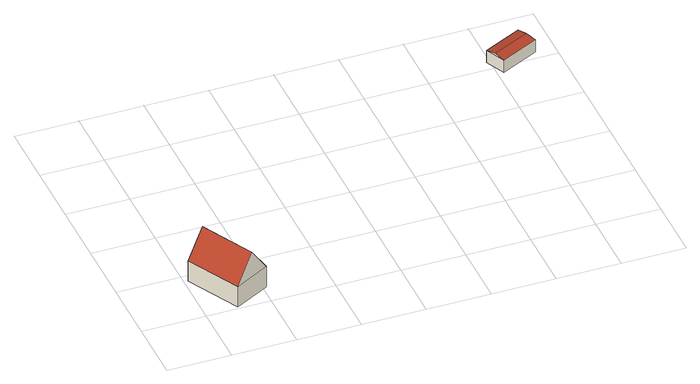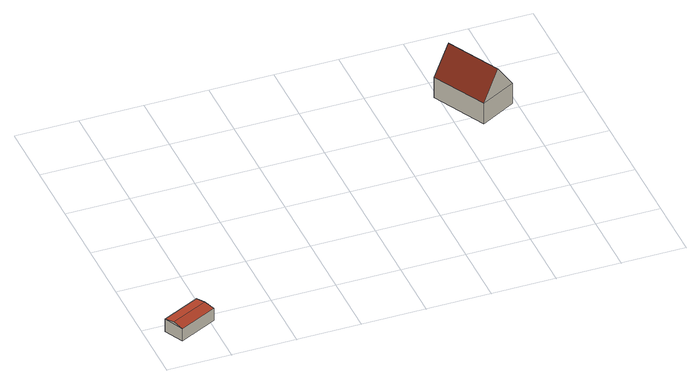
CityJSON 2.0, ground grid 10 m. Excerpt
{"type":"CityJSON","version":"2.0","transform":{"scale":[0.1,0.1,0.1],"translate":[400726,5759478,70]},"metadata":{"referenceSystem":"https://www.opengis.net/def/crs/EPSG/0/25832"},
"CityObjects":{
"building1":{"type":"Building","attributes":{"Gemeindeschluessel":"05515000","Geometrietyp2DReferenz":"3000","function":"31001_1000","roofType":"3100","measuredHeight":7.99},"address":[{"country":"Germany","locality":"Münster","thoroughfareNumber":"261","thoroughfareName":"Rüschhausweg"}],"geometry":[{"type":"Solid","lod":"2","boundaries":[[[[0,1,2,3]],[[4,5,1,0]],[[6,7,5,4]],[[3,2,7,6]],[[0,8,4]],[[6,9,3]],[[3,9,8,0]],[[4,8,9,6]],[[1,5,7,2]]]],"semantics":{"surfaces":[{"type":"WallSurface"},{"type":"RoofSurface"},{"type":"GroundSurface"}],"values":[[0,0,0,0,0,0,1,1,2]]}}]},
"building2":{"type":"Building","attributes":{"Gemeindeschluessel":"05515000","Geometrietyp2DReferenz":"3000","function":"31001_2460","roofType":"3100","measuredHeight":2.54},"geometry":[{"type":"Solid","lod":"2","boundaries":[[[[10,11,12,13]],[[14,15,11,10]],[[16,17,15,14]],[[13,12,17,16]],[[10,18,14]],[[16,19,13]],[[13,19,18,10]],[[14,18,19,16]],[[11,15,17,12]]]],"semantics":{"surfaces":[{"type":"WallSurface"},{"type":"RoofSurface"},{"type":"GroundSurface"}],"values":[[0,0,0,0,0,0,1,1,2]]}}]}
},
"vertices":[
[6,88,40],[6,88,4],[50,4,4],[50,4,40],[62,118,40],[62,118,4],[106,34,40],[106,34,4],[34,103,84],[78,19,84],
[609,384,27],[609,384,5],[669,413,5],[669,413,27],[594,415,27],[594,415,5],[654,444,27],[654,444,5],[602,400,30],[661,428,30]
]}
